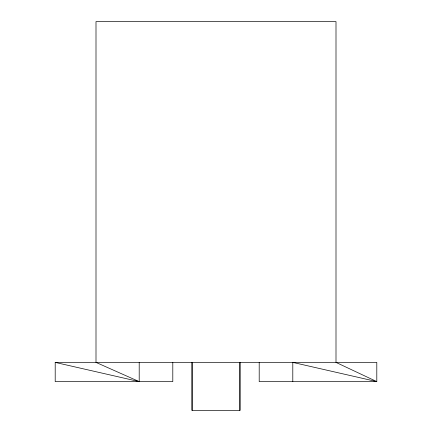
<?xml version="1.0" encoding="UTF-8"?>
<svg xmlns="http://www.w3.org/2000/svg" width="432" height="432" viewBox="0 0 432 432"><rect width="100%" height="100%" fill="white"/><g stroke="black" fill="none" stroke-linecap="round" stroke-linejoin="round"><path stroke-width="0.65" d="M172.8 362.399L172.8 381.602L55.199 381.602L55.199 362.399L376.801 362.399L376.801 381.602L259.2 381.602L259.2 362.399M55.199 362.399L139.201 381.602L139.201 362.399M139.201 381.602L96.001 362.399L96.001 21.6L335.999 21.6L335.999 362.399L376.801 381.602L292.799 362.399L292.799 381.602M239.998 362.399L239.998 410.4L192.002 410.4L192.002 362.399M239.884 362.399L239.884 410.4M192.116 362.399L192.116 410.4"/></g></svg>
